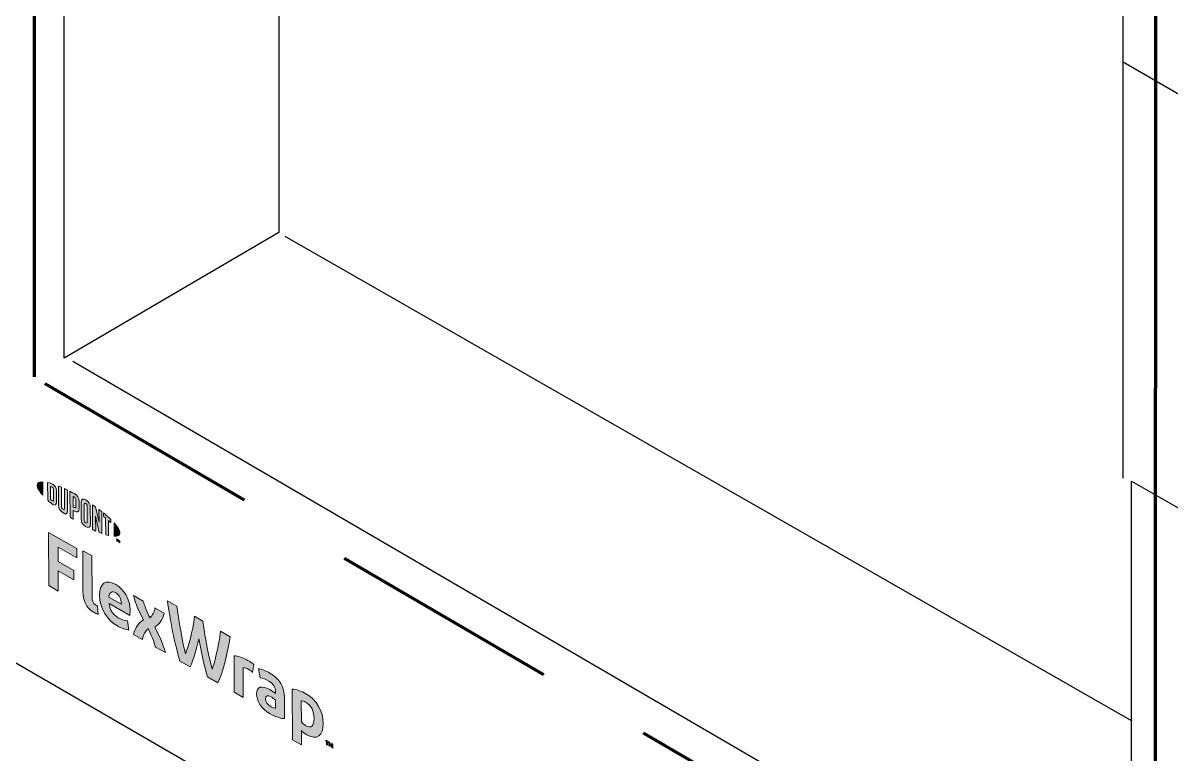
# Model space of a CAD drawing. Extents: x -1140 to 5605, y -816 to 2382.
# Drawn here: x 273.7 to 363.1, y 1147.1 to 1204.1 of the extents above; entities that cross this region are included whole.
import ezdxf

# ---------------------------------------------------------------- set-up
doc = ezdxf.new("R2010")
doc.units = 0
doc.header["$MEASUREMENT"] = 0
doc.linetypes.add('AI-Linetype-23', pattern=[86.381111, 43.190556, -8.638111, 8.638111, -8.638111, 8.638111, -8.638111])
doc.linetypes.add('AI-Linetype-60', pattern=[27, 18, -9])
for name, color, linetype, lineweight in [('.ATI-HATCH', 7, 'Continuous', 0), ('G-ANNO-TTLB', 7, 'Continuous', 0), ('TYVEK', 7, 'Continuous', 0), ('wall scratch', 7, 'Continuous', 0)]:
    doc.layers.add(name, color=color, linetype=linetype, lineweight=lineweight)

# ---------------------------------------------------------------- blocks, each defined once
blk = doc.blocks.new('Block_24')
at = {"layer": '.ATI-HATCH', "true_color": 0x000000, "transparency": 33554687}
h = blk.add_hatch(color=18, dxfattribs=at)
h.dxf.hatch_style = 2
edge = h.paths.add_edge_path()
edge.add_spline(control_points=[(275.668, 1160.238), (275.668, 1160.238), (275.658, 1164.378), (275.658, 1164.378), (275.658, 1164.378), (277.844, 1163.124), (277.844, 1163.124), (277.844, 1163.124), (277.845, 1162.402), (277.845, 1162.402), (277.845, 1162.402), (276.394, 1163.236), (276.394, 1163.236), (276.394, 1163.236), (276.396, 1162.112), (276.396, 1162.112), (276.396, 1162.112), (277.617, 1161.411), (277.617, 1161.411), (277.617, 1161.411), (277.619, 1160.689), (277.619, 1160.689), (277.619, 1160.689), (276.398, 1161.39), (276.398, 1161.39), (276.398, 1161.39), (276.402, 1159.816), (276.402, 1159.816), (276.402, 1159.816), (275.668, 1160.238), (275.668, 1160.238)], knot_values=[0, 0, 0, 0, 1, 1, 1, 2, 2, 2, 3, 3, 3, 4, 4, 4, 5, 5, 5, 6, 6, 6, 7, 7, 7, 8, 8, 8, 9, 9, 9, 10, 10, 10, 10], degree=3, periodic=0)
h = blk.add_hatch(color=18, dxfattribs=at)
h.dxf.hatch_style = 2
edge = h.paths.add_edge_path()
edge.add_spline(control_points=[(279.041, 1159.394), (279.042, 1159.075), (279.114, 1158.862), (279.319, 1158.744), (279.371, 1158.715), (279.422, 1158.691), (279.468, 1158.676), (279.468, 1158.676), (279.521, 1158.002), (279.521, 1158.002), (279.424, 1158.034), (279.265, 1158.102), (279.162, 1158.161), (278.572, 1158.5), (278.335, 1159.079), (278.333, 1159.789), (278.333, 1159.789), (278.326, 1162.947), (278.326, 1162.947), (278.326, 1162.947), (279.033, 1162.588), (279.033, 1162.588), (279.033, 1162.588), (279.041, 1159.394), (279.041, 1159.394)], knot_values=[0, 0, 0, 0, 1, 1, 1, 2, 2, 2, 3, 3, 3, 4, 4, 4, 5, 5, 5, 6, 6, 6, 7, 7, 7, 8, 8, 8, 8], degree=3, periodic=0)
h = blk.add_hatch(color=18, dxfattribs=at)
h.dxf.hatch_style = 2
edge = h.paths.add_edge_path()
edge.add_spline(control_points=[(280.353, 1159.344), (280.353, 1159.344), (281.328, 1158.784), (281.328, 1158.784), (281.328, 1158.784), (281.327, 1158.855), (281.327, 1158.855), (281.327, 1159.187), (281.172, 1159.517), (280.89, 1159.679), (280.592, 1159.85), (280.398, 1159.72), (280.353, 1159.344)], knot_values=[0, 0, 0, 0, 1, 1, 1, 2, 2, 2, 3, 3, 3, 4, 4, 4, 4], degree=3, periodic=0)
edge = h.paths.add_edge_path()
edge.add_spline(control_points=[(281.911, 1156.783), (281.686, 1156.795), (281.353, 1156.903), (281.014, 1157.098), (280.188, 1157.572), (279.622, 1158.499), (279.62, 1159.481), (279.618, 1160.422), (280.134, 1160.763), (280.888, 1160.33), (281.56, 1159.944), (282.003, 1159.141), (282.005, 1158.348), (282.005, 1158.171), (281.995, 1158.023), (281.985, 1157.91), (281.985, 1157.91), (280.364, 1158.841), (280.364, 1158.841), (280.432, 1158.33), (280.674, 1157.978), (281.084, 1157.743), (281.336, 1157.598), (281.576, 1157.525), (281.797, 1157.505), (281.797, 1157.505), (281.911, 1156.783), (281.911, 1156.783)], knot_values=[0, 0, 0, 0, 1, 1, 1, 2, 2, 2, 3, 3, 3, 4, 4, 4, 5, 5, 5, 6, 6, 6, 7, 7, 7, 8, 8, 8, 9, 9, 9, 9], degree=3, periodic=0)
h = blk.add_hatch(color=18, dxfattribs=at)
h.dxf.hatch_style = 2
edge = h.paths.add_edge_path()
edge.add_spline(control_points=[(283.052, 1157.582), (282.707, 1158.217), (282.434, 1158.781), (282.274, 1159.464), (282.274, 1159.464), (283.038, 1159.025), (283.038, 1159.025), (283.105, 1158.721), (283.332, 1158.189), (283.559, 1157.722), (283.748, 1157.938), (283.911, 1158.193), (283.946, 1158.504), (283.946, 1158.504), (284.664, 1158.092), (284.664, 1158.092), (284.532, 1157.553), (284.308, 1157.251), (283.924, 1157.016), (284.295, 1156.325), (284.547, 1155.766), (284.759, 1155.019), (284.759, 1155.019), (283.994, 1155.457), (283.994, 1155.457), (283.886, 1155.851), (283.628, 1156.442), (283.412, 1156.891), (283.218, 1156.677), (283.034, 1156.428), (282.963, 1156.049), (282.963, 1156.049), (282.276, 1156.444), (282.276, 1156.444), (282.403, 1156.986), (282.643, 1157.321), (283.052, 1157.582)], knot_values=[0, 0, 0, 0, 1, 1, 1, 2, 2, 2, 3, 3, 3, 4, 4, 4, 5, 5, 5, 6, 6, 6, 7, 7, 7, 8, 8, 8, 9, 9, 9, 10, 10, 10, 11, 11, 11, 12, 12, 12, 12], degree=3, periodic=0)
h = blk.add_hatch(color=18, dxfattribs=at)
h.dxf.hatch_style = 2
edge = h.paths.add_edge_path()
edge.add_spline(control_points=[(289.053, 1156.688), (289.053, 1156.688), (289.802, 1156.258), (289.802, 1156.258), (289.61, 1154.992), (289.276, 1153.56), (288.842, 1152.674), (288.842, 1152.674), (288.037, 1153.137), (288.037, 1153.137), (287.784, 1154.02), (287.556, 1155.02), (287.364, 1156.099), (287.171, 1155.24), (286.953, 1154.497), (286.698, 1153.905), (286.698, 1153.905), (285.893, 1154.368), (285.893, 1154.368), (285.479, 1155.739), (285.111, 1157.575), (284.918, 1159.062), (284.918, 1159.062), (285.662, 1158.635), (285.662, 1158.635), (285.824, 1157.296), (286.115, 1155.729), (286.327, 1154.916), (286.546, 1155.481), (286.886, 1156.645), (287.032, 1157.849), (287.032, 1157.849), (287.688, 1157.472), (287.688, 1157.472), (287.845, 1156.094), (288.182, 1154.542), (288.41, 1153.72), (288.613, 1154.294), (288.902, 1155.529), (289.053, 1156.688)], knot_values=[0, 0, 0, 0, 1, 1, 1, 2, 2, 2, 3, 3, 3, 4, 4, 4, 5, 5, 5, 6, 6, 6, 7, 7, 7, 8, 8, 8, 9, 9, 9, 10, 10, 10, 11, 11, 11, 12, 12, 12, 13, 13, 13, 13], degree=3, periodic=0)
h = blk.add_hatch(color=18, dxfattribs=at)
h.dxf.hatch_style = 2
edge = h.paths.add_edge_path()
edge.add_spline(control_points=[(291.195, 1154.413), (291.38, 1154.307), (291.554, 1154.183), (291.657, 1154.095), (291.657, 1154.095), (291.556, 1153.485), (291.556, 1153.485), (291.468, 1153.571), (291.361, 1153.645), (291.253, 1153.706), (291.063, 1153.815), (290.935, 1153.848), (290.827, 1153.85), (290.827, 1153.85), (290.833, 1151.531), (290.833, 1151.531), (290.833, 1151.531), (290.125, 1151.938), (290.125, 1151.938), (290.125, 1151.938), (290.118, 1154.771), (290.118, 1154.771), (290.395, 1154.772), (290.825, 1154.625), (291.195, 1154.413)], knot_values=[0, 0, 0, 0, 1, 1, 1, 2, 2, 2, 3, 3, 3, 4, 4, 4, 5, 5, 5, 6, 6, 6, 7, 7, 7, 8, 8, 8, 8], degree=3, periodic=0)
h = blk.add_hatch(color=18, dxfattribs=at)
h.dxf.hatch_style = 2
edge = h.paths.add_edge_path()
edge.add_spline(control_points=[(293.35, 1150.683), (293.35, 1150.683), (293.349, 1151.316), (293.349, 1151.316), (293.231, 1151.413), (293.108, 1151.501), (292.985, 1151.572), (292.749, 1151.708), (292.564, 1151.707), (292.565, 1151.429), (292.565, 1151.181), (292.72, 1150.962), (292.992, 1150.806), (293.145, 1150.718), (293.274, 1150.68), (293.35, 1150.683)], knot_values=[0, 0, 0, 0, 1, 1, 1, 2, 2, 2, 3, 3, 3, 4, 4, 4, 5, 5, 5, 5], degree=3, periodic=0)
edge = h.paths.add_edge_path()
edge.add_spline(control_points=[(292.921, 1150.262), (292.218, 1150.665), (291.863, 1151.265), (291.862, 1151.797), (291.861, 1152.383), (292.275, 1152.487), (292.891, 1152.14), (293.035, 1152.057), (293.219, 1151.928), (293.348, 1151.83), (293.348, 1151.83), (293.347, 1151.972), (293.347, 1151.972), (293.346, 1152.333), (293.167, 1152.608), (292.823, 1152.805), (292.597, 1152.935), (292.356, 1153.032), (292.146, 1153.052), (292.146, 1153.052), (292.016, 1153.764), (292.016, 1153.764), (292.236, 1153.744), (292.59, 1153.612), (292.903, 1153.432), (293.657, 1152.999), (294.033, 1152.323), (294.035, 1151.524), (294.035, 1151.524), (294.039, 1149.88), (294.039, 1149.88), (293.829, 1149.876), (293.434, 1149.967), (292.921, 1150.262)], knot_values=[0, 0, 0, 0, 1, 1, 1, 2, 2, 2, 3, 3, 3, 4, 4, 4, 5, 5, 5, 6, 6, 6, 7, 7, 7, 8, 8, 8, 9, 9, 9, 10, 10, 10, 11, 11, 11, 11], degree=3, periodic=0)
h = blk.add_hatch(color=18, dxfattribs=at)
h.dxf.hatch_style = 2
edge = h.paths.add_edge_path()
edge.add_spline(control_points=[(295.685, 1149.349), (296.136, 1149.089), (296.346, 1149.288), (296.344, 1149.897), (296.343, 1150.43), (296.147, 1150.897), (295.68, 1151.165), (295.552, 1151.238), (295.46, 1151.262), (295.352, 1151.276), (295.352, 1151.276), (295.356, 1149.62), (295.356, 1149.62), (295.454, 1149.517), (295.536, 1149.434), (295.685, 1149.349)], knot_values=[0, 0, 0, 0, 1, 1, 1, 2, 2, 2, 3, 3, 3, 4, 4, 4, 5, 5, 5, 5], degree=3, periodic=0)
edge = h.paths.add_edge_path()
edge.add_spline(control_points=[(295.789, 1148.627), (295.609, 1148.73), (295.486, 1148.825), (295.358, 1148.951), (295.358, 1148.951), (295.361, 1147.827), (295.361, 1147.827), (295.361, 1147.827), (294.658, 1148.231), (294.658, 1148.231), (294.658, 1148.231), (294.648, 1152.177), (294.648, 1152.177), (294.94, 1152.163), (295.35, 1152.027), (295.715, 1151.818), (296.556, 1151.335), (297.06, 1150.455), (297.062, 1149.509), (297.065, 1148.539), (296.589, 1148.168), (295.789, 1148.627)], knot_values=[0, 0, 0, 0, 1, 1, 1, 2, 2, 2, 3, 3, 3, 4, 4, 4, 5, 5, 5, 6, 6, 6, 7, 7, 7, 7], degree=3, periodic=0)
h = blk.add_hatch(color=18, dxfattribs=at)
h.dxf.hatch_style = 2
edge = h.paths.add_edge_path()
edge.add_spline(control_points=[(297.57, 1148.022), (297.597, 1147.935), (297.622, 1147.868), (297.653, 1147.798), (297.683, 1147.833), (297.704, 1147.873), (297.729, 1147.931), (297.729, 1147.931), (297.803, 1147.889), (297.803, 1147.889), (297.803, 1147.889), (297.804, 1147.583), (297.804, 1147.583), (297.804, 1147.583), (297.74, 1147.62), (297.74, 1147.62), (297.74, 1147.62), (297.739, 1147.761), (297.739, 1147.761), (297.739, 1147.761), (297.742, 1147.806), (297.742, 1147.806), (297.722, 1147.772), (297.697, 1147.738), (297.676, 1147.712), (297.676, 1147.712), (297.627, 1147.74), (297.627, 1147.74), (297.604, 1147.792), (297.58, 1147.856), (297.558, 1147.915), (297.558, 1147.915), (297.561, 1147.863), (297.561, 1147.863), (297.561, 1147.863), (297.562, 1147.722), (297.562, 1147.722), (297.562, 1147.722), (297.497, 1147.759), (297.497, 1147.759), (297.497, 1147.759), (297.497, 1148.064), (297.497, 1148.064), (297.497, 1148.064), (297.57, 1148.022), (297.57, 1148.022)], knot_values=[0, 0, 0, 0, 1, 1, 1, 2, 2, 2, 3, 3, 3, 4, 4, 4, 5, 5, 5, 6, 6, 6, 7, 7, 7, 8, 8, 8, 9, 9, 9, 10, 10, 10, 11, 11, 11, 12, 12, 12, 13, 13, 13, 14, 14, 14, 15, 15, 15, 15], degree=3, periodic=0)
edge = h.paths.add_edge_path()
edge.add_spline(control_points=[(297.324, 1148.096), (297.324, 1148.096), (297.253, 1148.137), (297.253, 1148.137), (297.253, 1148.137), (297.253, 1148.204), (297.253, 1148.204), (297.253, 1148.204), (297.467, 1148.081), (297.467, 1148.081), (297.467, 1148.081), (297.467, 1148.014), (297.467, 1148.014), (297.467, 1148.014), (297.396, 1148.055), (297.396, 1148.055), (297.396, 1148.055), (297.397, 1147.817), (297.397, 1147.817), (297.397, 1147.817), (297.325, 1147.858), (297.325, 1147.858), (297.325, 1147.858), (297.324, 1148.096), (297.324, 1148.096)], knot_values=[0, 0, 0, 0, 1, 1, 1, 2, 2, 2, 3, 3, 3, 4, 4, 4, 5, 5, 5, 6, 6, 6, 7, 7, 7, 8, 8, 8, 8], degree=3, periodic=0)
at = {"layer": '.ATI-HATCH'}
for points, knots in [([(275.668, 1160.238), (275.668, 1160.238), (275.658, 1164.378), (275.658, 1164.378), (275.658, 1164.378), (277.844, 1163.124), (277.844, 1163.124), (277.844, 1163.124), (277.845, 1162.402), (277.845, 1162.402), (277.845, 1162.402), (276.394, 1163.236), (276.394, 1163.236), (276.394, 1163.236), (276.396, 1162.112), (276.396, 1162.112), (276.396, 1162.112), (277.617, 1161.411), (277.617, 1161.411), (277.617, 1161.411), (277.619, 1160.689), (277.619, 1160.689), (277.619, 1160.689), (276.398, 1161.39), (276.398, 1161.39), (276.398, 1161.39), (276.402, 1159.816), (276.402, 1159.816), (276.402, 1159.816), (275.668, 1160.238), (275.668, 1160.238)], [0, 0, 0, 0, 1, 1, 1, 2, 2, 2, 3, 3, 3, 4, 4, 4, 5, 5, 5, 6, 6, 6, 7, 7, 7, 8, 8, 8, 9, 9, 9, 10, 10, 10, 10]), ([(279.041, 1159.394), (279.042, 1159.075), (279.114, 1158.862), (279.319, 1158.744), (279.371, 1158.715), (279.422, 1158.691), (279.468, 1158.676), (279.468, 1158.676), (279.521, 1158.002), (279.521, 1158.002), (279.424, 1158.034), (279.265, 1158.102), (279.162, 1158.161), (278.572, 1158.5), (278.335, 1159.079), (278.333, 1159.789), (278.333, 1159.789), (278.326, 1162.947), (278.326, 1162.947), (278.326, 1162.947), (279.033, 1162.588), (279.033, 1162.588), (279.033, 1162.588), (279.041, 1159.394), (279.041, 1159.394)], [0, 0, 0, 0, 1, 1, 1, 2, 2, 2, 3, 3, 3, 4, 4, 4, 5, 5, 5, 6, 6, 6, 7, 7, 7, 8, 8, 8, 8]), ([(281.911, 1156.783), (281.686, 1156.795), (281.353, 1156.903), (281.014, 1157.098), (280.188, 1157.572), (279.622, 1158.499), (279.62, 1159.481), (279.618, 1160.422), (280.134, 1160.763), (280.888, 1160.33), (281.56, 1159.944), (282.003, 1159.141), (282.005, 1158.348), (282.005, 1158.171), (281.995, 1158.023), (281.985, 1157.91), (281.985, 1157.91), (280.364, 1158.841), (280.364, 1158.841), (280.432, 1158.33), (280.674, 1157.978), (281.084, 1157.743), (281.336, 1157.598), (281.576, 1157.525), (281.797, 1157.505), (281.797, 1157.505), (281.911, 1156.783), (281.911, 1156.783)], [0, 0, 0, 0, 1, 1, 1, 2, 2, 2, 3, 3, 3, 4, 4, 4, 5, 5, 5, 6, 6, 6, 7, 7, 7, 8, 8, 8, 9, 9, 9, 9]), ([(280.353, 1159.344), (280.353, 1159.344), (281.328, 1158.784), (281.328, 1158.784), (281.328, 1158.784), (281.327, 1158.855), (281.327, 1158.855), (281.327, 1159.187), (281.172, 1159.517), (280.89, 1159.679), (280.592, 1159.85), (280.398, 1159.72), (280.353, 1159.344)], [0, 0, 0, 0, 1, 1, 1, 2, 2, 2, 3, 3, 3, 4, 4, 4, 4]), ([(283.052, 1157.582), (282.707, 1158.217), (282.434, 1158.781), (282.274, 1159.464), (282.274, 1159.464), (283.038, 1159.025), (283.038, 1159.025), (283.105, 1158.721), (283.332, 1158.189), (283.559, 1157.722), (283.748, 1157.938), (283.911, 1158.193), (283.946, 1158.504), (283.946, 1158.504), (284.664, 1158.092), (284.664, 1158.092), (284.532, 1157.553), (284.308, 1157.251), (283.924, 1157.016), (284.295, 1156.325), (284.547, 1155.766), (284.759, 1155.019), (284.759, 1155.019), (283.994, 1155.457), (283.994, 1155.457), (283.886, 1155.851), (283.628, 1156.442), (283.412, 1156.891), (283.218, 1156.677), (283.034, 1156.428), (282.963, 1156.049), (282.963, 1156.049), (282.276, 1156.444), (282.276, 1156.444), (282.403, 1156.986), (282.643, 1157.321), (283.052, 1157.582)], [0, 0, 0, 0, 1, 1, 1, 2, 2, 2, 3, 3, 3, 4, 4, 4, 5, 5, 5, 6, 6, 6, 7, 7, 7, 8, 8, 8, 9, 9, 9, 10, 10, 10, 11, 11, 11, 12, 12, 12, 12]), ([(289.053, 1156.688), (289.053, 1156.688), (289.802, 1156.258), (289.802, 1156.258), (289.61, 1154.992), (289.276, 1153.56), (288.842, 1152.674), (288.842, 1152.674), (288.037, 1153.137), (288.037, 1153.137), (287.784, 1154.02), (287.556, 1155.02), (287.364, 1156.099), (287.171, 1155.24), (286.953, 1154.497), (286.698, 1153.905), (286.698, 1153.905), (285.893, 1154.368), (285.893, 1154.368), (285.479, 1155.739), (285.111, 1157.575), (284.918, 1159.062), (284.918, 1159.062), (285.662, 1158.635), (285.662, 1158.635), (285.824, 1157.296), (286.115, 1155.729), (286.327, 1154.916), (286.546, 1155.481), (286.886, 1156.645), (287.032, 1157.849), (287.032, 1157.849), (287.688, 1157.472), (287.688, 1157.472), (287.845, 1156.094), (288.182, 1154.542), (288.41, 1153.72), (288.613, 1154.294), (288.902, 1155.529), (289.053, 1156.688)], [0, 0, 0, 0, 1, 1, 1, 2, 2, 2, 3, 3, 3, 4, 4, 4, 5, 5, 5, 6, 6, 6, 7, 7, 7, 8, 8, 8, 9, 9, 9, 10, 10, 10, 11, 11, 11, 12, 12, 12, 13, 13, 13, 13]), ([(291.195, 1154.413), (291.38, 1154.307), (291.554, 1154.183), (291.657, 1154.095), (291.657, 1154.095), (291.556, 1153.485), (291.556, 1153.485), (291.468, 1153.571), (291.361, 1153.645), (291.253, 1153.706), (291.063, 1153.815), (290.935, 1153.848), (290.827, 1153.85), (290.827, 1153.85), (290.833, 1151.531), (290.833, 1151.531), (290.833, 1151.531), (290.125, 1151.938), (290.125, 1151.938), (290.125, 1151.938), (290.118, 1154.771), (290.118, 1154.771), (290.395, 1154.772), (290.825, 1154.625), (291.195, 1154.413)], [0, 0, 0, 0, 1, 1, 1, 2, 2, 2, 3, 3, 3, 4, 4, 4, 5, 5, 5, 6, 6, 6, 7, 7, 7, 8, 8, 8, 8]), ([(292.921, 1150.262), (292.218, 1150.665), (291.863, 1151.265), (291.862, 1151.797), (291.861, 1152.383), (292.275, 1152.487), (292.891, 1152.14), (293.035, 1152.057), (293.219, 1151.928), (293.348, 1151.83), (293.348, 1151.83), (293.347, 1151.972), (293.347, 1151.972), (293.346, 1152.333), (293.167, 1152.608), (292.823, 1152.805), (292.597, 1152.935), (292.356, 1153.032), (292.146, 1153.052), (292.146, 1153.052), (292.016, 1153.764), (292.016, 1153.764), (292.236, 1153.744), (292.59, 1153.612), (292.903, 1153.432), (293.657, 1152.999), (294.033, 1152.323), (294.035, 1151.524), (294.035, 1151.524), (294.039, 1149.88), (294.039, 1149.88), (293.829, 1149.876), (293.434, 1149.967), (292.921, 1150.262)], [0, 0, 0, 0, 1, 1, 1, 2, 2, 2, 3, 3, 3, 4, 4, 4, 5, 5, 5, 6, 6, 6, 7, 7, 7, 8, 8, 8, 9, 9, 9, 10, 10, 10, 11, 11, 11, 11]), ([(295.789, 1148.627), (295.609, 1148.73), (295.486, 1148.825), (295.358, 1148.951), (295.358, 1148.951), (295.361, 1147.827), (295.361, 1147.827), (295.361, 1147.827), (294.658, 1148.231), (294.658, 1148.231), (294.658, 1148.231), (294.648, 1152.177), (294.648, 1152.177), (294.94, 1152.163), (295.35, 1152.027), (295.715, 1151.818), (296.556, 1151.335), (297.06, 1150.455), (297.062, 1149.509), (297.065, 1148.539), (296.589, 1148.168), (295.789, 1148.627)], [0, 0, 0, 0, 1, 1, 1, 2, 2, 2, 3, 3, 3, 4, 4, 4, 5, 5, 5, 6, 6, 6, 7, 7, 7, 7]), ([(293.35, 1150.683), (293.35, 1150.683), (293.349, 1151.316), (293.349, 1151.316), (293.231, 1151.413), (293.108, 1151.501), (292.985, 1151.572), (292.749, 1151.708), (292.564, 1151.707), (292.565, 1151.429), (292.565, 1151.181), (292.72, 1150.962), (292.992, 1150.806), (293.145, 1150.718), (293.274, 1150.68), (293.35, 1150.683)], [0, 0, 0, 0, 1, 1, 1, 2, 2, 2, 3, 3, 3, 4, 4, 4, 5, 5, 5, 5]), ([(295.685, 1149.349), (296.136, 1149.089), (296.346, 1149.288), (296.344, 1149.897), (296.343, 1150.43), (296.147, 1150.897), (295.68, 1151.165), (295.552, 1151.238), (295.46, 1151.262), (295.352, 1151.276), (295.352, 1151.276), (295.356, 1149.62), (295.356, 1149.62), (295.454, 1149.517), (295.536, 1149.434), (295.685, 1149.349)], [0, 0, 0, 0, 1, 1, 1, 2, 2, 2, 3, 3, 3, 4, 4, 4, 5, 5, 5, 5]), ([(297.324, 1148.096), (297.324, 1148.096), (297.253, 1148.137), (297.253, 1148.137), (297.253, 1148.137), (297.253, 1148.204), (297.253, 1148.204), (297.253, 1148.204), (297.467, 1148.081), (297.467, 1148.081), (297.467, 1148.081), (297.467, 1148.014), (297.467, 1148.014), (297.467, 1148.014), (297.396, 1148.055), (297.396, 1148.055), (297.396, 1148.055), (297.397, 1147.817), (297.397, 1147.817), (297.397, 1147.817), (297.325, 1147.858), (297.325, 1147.858), (297.325, 1147.858), (297.324, 1148.096), (297.324, 1148.096)], [0, 0, 0, 0, 1, 1, 1, 2, 2, 2, 3, 3, 3, 4, 4, 4, 5, 5, 5, 6, 6, 6, 7, 7, 7, 8, 8, 8, 8]), ([(297.57, 1148.022), (297.597, 1147.935), (297.622, 1147.868), (297.653, 1147.798), (297.683, 1147.833), (297.704, 1147.873), (297.729, 1147.931), (297.729, 1147.931), (297.803, 1147.889), (297.803, 1147.889), (297.803, 1147.889), (297.804, 1147.583), (297.804, 1147.583), (297.804, 1147.583), (297.74, 1147.62), (297.74, 1147.62), (297.74, 1147.62), (297.739, 1147.761), (297.739, 1147.761), (297.739, 1147.761), (297.742, 1147.806), (297.742, 1147.806), (297.722, 1147.772), (297.697, 1147.738), (297.676, 1147.712), (297.676, 1147.712), (297.627, 1147.74), (297.627, 1147.74), (297.604, 1147.792), (297.58, 1147.856), (297.558, 1147.915), (297.558, 1147.915), (297.561, 1147.863), (297.561, 1147.863), (297.561, 1147.863), (297.562, 1147.722), (297.562, 1147.722), (297.562, 1147.722), (297.497, 1147.759), (297.497, 1147.759), (297.497, 1147.759), (297.497, 1148.064), (297.497, 1148.064), (297.497, 1148.064), (297.57, 1148.022), (297.57, 1148.022)], [0, 0, 0, 0, 1, 1, 1, 2, 2, 2, 3, 3, 3, 4, 4, 4, 5, 5, 5, 6, 6, 6, 7, 7, 7, 8, 8, 8, 9, 9, 9, 10, 10, 10, 11, 11, 11, 12, 12, 12, 13, 13, 13, 14, 14, 14, 15, 15, 15, 15])]:
    blk.add_open_spline(points, degree=3, knots=knots, dxfattribs=at)
blk = doc.blocks.new('Block_25')
at = {"layer": '.ATI-HATCH', "true_color": 0x000000, "transparency": 33554687}
h = blk.add_hatch(color=18, dxfattribs=at)
h.dxf.hatch_style = 2
edge = h.paths.add_edge_path()
edge.add_spline(control_points=[(274.756, 1168.057), (274.756, 1167.866), (274.917, 1167.596), (275.197, 1167.282), (275.197, 1167.282), (275.194, 1168.322), (275.194, 1168.322), (274.915, 1168.331), (274.755, 1168.245), (274.756, 1168.057)], knot_values=[0, 0, 0, 0, 1, 1, 1, 2, 2, 2, 3, 3, 3, 3], degree=3, periodic=0)
h = blk.add_hatch(color=18, dxfattribs=at)
h.dxf.hatch_style = 2
edge = h.paths.add_edge_path()
edge.add_spline(control_points=[(276.037, 1166.897), (276.037, 1166.817), (275.996, 1166.814), (275.946, 1166.843), (275.907, 1166.865), (275.848, 1166.916), (275.799, 1166.959), (275.799, 1166.959), (275.797, 1167.953), (275.797, 1167.953), (275.845, 1167.94), (275.905, 1167.922), (275.944, 1167.9), (275.993, 1167.871), (276.035, 1167.821), (276.035, 1167.741), (276.035, 1167.741), (276.037, 1166.897), (276.037, 1166.897)], knot_values=[0, 0, 0, 0, 1, 1, 1, 2, 2, 2, 3, 3, 3, 4, 4, 4, 5, 5, 5, 6, 6, 6, 6], degree=3, periodic=0)
edge = h.paths.add_edge_path()
edge.add_spline(control_points=[(275.975, 1168.141), (275.897, 1168.186), (275.785, 1168.224), (275.581, 1168.268), (275.581, 1168.268), (275.584, 1166.89), (275.584, 1166.89), (275.764, 1166.725), (275.901, 1166.609), (275.979, 1166.564), (276.159, 1166.461), (276.26, 1166.53), (276.26, 1166.734), (276.26, 1166.734), (276.258, 1167.648), (276.258, 1167.648), (276.257, 1167.852), (276.155, 1168.037), (275.975, 1168.141)], knot_values=[0, 0, 0, 0, 1, 1, 1, 2, 2, 2, 3, 3, 3, 4, 4, 4, 5, 5, 5, 6, 6, 6, 6], degree=3, periodic=0)
h = blk.add_hatch(color=18, dxfattribs=at)
h.dxf.hatch_style = 2
edge = h.paths.add_edge_path()
edge.add_spline(control_points=[(276.888, 1166.247), (276.888, 1166.168), (276.864, 1166.131), (276.778, 1166.192), (276.693, 1166.253), (276.67, 1166.307), (276.67, 1166.402), (276.67, 1166.402), (276.666, 1167.901), (276.666, 1167.901), (276.61, 1167.927), (276.484, 1167.978), (276.431, 1168), (276.431, 1168), (276.434, 1166.484), (276.434, 1166.484), (276.435, 1166.242), (276.537, 1166.089), (276.778, 1165.919), (276.999, 1165.763), (277.134, 1165.814), (277.134, 1166.082), (277.134, 1166.082), (277.13, 1167.685), (277.13, 1167.685), (277.084, 1167.708), (276.932, 1167.78), (276.884, 1167.802), (276.884, 1167.802), (276.888, 1166.247), (276.888, 1166.247)], knot_values=[0, 0, 0, 0, 1, 1, 1, 2, 2, 2, 3, 3, 3, 4, 4, 4, 5, 5, 5, 6, 6, 6, 7, 7, 7, 8, 8, 8, 9, 9, 9, 10, 10, 10, 10], degree=3, periodic=0)
h = blk.add_hatch(color=18, dxfattribs=at)
h.dxf.hatch_style = 2
edge = h.paths.add_edge_path()
edge.add_spline(control_points=[(277.782, 1166.391), (277.783, 1166.305), (277.756, 1166.276), (277.656, 1166.333), (277.656, 1166.333), (277.57, 1166.382), (277.57, 1166.382), (277.57, 1166.382), (277.568, 1167.179), (277.568, 1167.179), (277.607, 1167.159), (277.627, 1167.148), (277.65, 1167.134), (277.758, 1167.072), (277.781, 1167.012), (277.781, 1166.924), (277.781, 1166.924), (277.782, 1166.391), (277.782, 1166.391)], knot_values=[0, 0, 0, 0, 1, 1, 1, 2, 2, 2, 3, 3, 3, 4, 4, 4, 5, 5, 5, 6, 6, 6, 6], degree=3, periodic=0)
edge = h.paths.add_edge_path()
edge.add_spline(control_points=[(277.664, 1167.408), (277.621, 1167.432), (277.465, 1167.516), (277.322, 1167.588), (277.322, 1167.588), (277.327, 1165.57), (277.327, 1165.57), (277.375, 1165.539), (277.503, 1165.458), (277.572, 1165.416), (277.572, 1165.416), (277.571, 1166.102), (277.571, 1166.102), (277.571, 1166.102), (277.667, 1166.047), (277.667, 1166.047), (277.925, 1165.9), (278.031, 1165.971), (278.031, 1166.228), (278.031, 1166.228), (278.029, 1166.822), (278.029, 1166.822), (278.029, 1167.073), (277.908, 1167.268), (277.664, 1167.408)], knot_values=[0, 0, 0, 0, 1, 1, 1, 2, 2, 2, 3, 3, 3, 4, 4, 4, 5, 5, 5, 6, 6, 6, 7, 7, 7, 8, 8, 8, 8], degree=3, periodic=0)
h = blk.add_hatch(color=18, dxfattribs=at)
h.dxf.hatch_style = 2
edge = h.paths.add_edge_path()
edge.add_spline(control_points=[(278.662, 1165.182), (278.663, 1165.103), (278.64, 1165.074), (278.553, 1165.121), (278.463, 1165.17), (278.439, 1165.228), (278.438, 1165.311), (278.438, 1165.311), (278.435, 1166.569), (278.435, 1166.569), (278.435, 1166.652), (278.459, 1166.684), (278.549, 1166.629), (278.636, 1166.576), (278.659, 1166.52), (278.659, 1166.441), (278.659, 1166.441), (278.662, 1165.182), (278.662, 1165.182)], knot_values=[0, 0, 0, 0, 1, 1, 1, 2, 2, 2, 3, 3, 3, 4, 4, 4, 5, 5, 5, 6, 6, 6, 6], degree=3, periodic=0)
edge = h.paths.add_edge_path()
edge.add_spline(control_points=[(278.548, 1166.911), (278.32, 1167.055), (278.185, 1167.017), (278.186, 1166.751), (278.186, 1166.751), (278.189, 1165.431), (278.189, 1165.431), (278.189, 1165.15), (278.313, 1164.964), (278.553, 1164.838), (278.789, 1164.715), (278.912, 1164.747), (278.911, 1165.046), (278.911, 1165.046), (278.908, 1166.306), (278.908, 1166.306), (278.907, 1166.59), (278.796, 1166.755), (278.548, 1166.911)], knot_values=[0, 0, 0, 0, 1, 1, 1, 2, 2, 2, 3, 3, 3, 4, 4, 4, 5, 5, 5, 6, 6, 6, 6], degree=3, periodic=0)
h = blk.add_hatch(color=18, dxfattribs=at)
h.dxf.hatch_style = 2
edge = h.paths.add_edge_path()
edge.add_spline(control_points=[(279.592, 1165.189), (279.592, 1165.189), (279.317, 1166.372), (279.317, 1166.372), (279.243, 1166.426), (279.153, 1166.489), (279.084, 1166.536), (279.084, 1166.536), (279.088, 1164.599), (279.088, 1164.599), (279.137, 1164.577), (279.261, 1164.522), (279.325, 1164.494), (279.325, 1164.494), (279.303, 1165.647), (279.303, 1165.647), (279.303, 1165.647), (279.594, 1164.384), (279.594, 1164.384), (279.655, 1164.36), (279.745, 1164.327), (279.804, 1164.306), (279.804, 1164.306), (279.8, 1166.008), (279.8, 1166.008), (279.738, 1166.057), (279.627, 1166.143), (279.573, 1166.183), (279.573, 1166.183), (279.592, 1165.189), (279.592, 1165.189)], knot_values=[0, 0, 0, 0, 1, 1, 1, 2, 2, 2, 3, 3, 3, 4, 4, 4, 5, 5, 5, 6, 6, 6, 7, 7, 7, 8, 8, 8, 9, 9, 9, 10, 10, 10, 10], degree=3, periodic=0)
h = blk.add_hatch(color=18, dxfattribs=at)
h.dxf.hatch_style = 2
edge = h.paths.add_edge_path()
edge.add_spline(control_points=[(279.922, 1165.64), (279.983, 1165.593), (280.043, 1165.544), (280.102, 1165.496), (280.102, 1165.496), (280.105, 1164.208), (280.105, 1164.208), (280.158, 1164.192), (280.258, 1164.165), (280.325, 1164.149), (280.325, 1164.149), (280.322, 1165.309), (280.322, 1165.309), (280.386, 1165.253), (280.446, 1165.199), (280.501, 1165.15), (280.501, 1165.15), (280.501, 1165.398), (280.501, 1165.398), (280.327, 1165.568), (280.14, 1165.732), (279.922, 1165.91), (279.922, 1165.91), (279.922, 1165.64), (279.922, 1165.64)], knot_values=[0, 0, 0, 0, 1, 1, 1, 2, 2, 2, 3, 3, 3, 4, 4, 4, 5, 5, 5, 6, 6, 6, 7, 7, 7, 8, 8, 8, 8], degree=3, periodic=0)
h = blk.add_hatch(color=18, dxfattribs=at)
h.dxf.hatch_style = 2
edge = h.paths.add_edge_path()
edge.add_spline(control_points=[(281.207, 1164.353), (281.207, 1164.162), (281.047, 1164.077), (280.768, 1164.084), (280.768, 1164.084), (280.765, 1165.124), (280.765, 1165.124), (281.045, 1164.811), (281.206, 1164.542), (281.207, 1164.353)], knot_values=[0, 0, 0, 0, 1, 1, 1, 2, 2, 2, 3, 3, 3, 3], degree=3, periodic=0)
h = blk.add_hatch(color=18, dxfattribs=at)
h.dxf.hatch_style = 2
edge = h.paths.add_edge_path()
edge.add_spline(control_points=[(281.078, 1163.802), (281.078, 1163.802), (281.104, 1163.787), (281.104, 1163.787), (281.104, 1163.787), (281.144, 1163.694), (281.144, 1163.694), (281.144, 1163.694), (281.183, 1163.742), (281.183, 1163.742), (281.183, 1163.742), (281.208, 1163.727), (281.208, 1163.727), (281.208, 1163.727), (281.209, 1163.577), (281.209, 1163.577), (281.209, 1163.577), (281.185, 1163.591), (281.185, 1163.591), (281.185, 1163.591), (281.184, 1163.698), (281.184, 1163.698), (281.184, 1163.698), (281.144, 1163.649), (281.144, 1163.649), (281.144, 1163.649), (281.142, 1163.651), (281.142, 1163.651), (281.142, 1163.651), (281.102, 1163.745), (281.102, 1163.745), (281.102, 1163.745), (281.102, 1163.639), (281.102, 1163.639), (281.102, 1163.639), (281.078, 1163.653), (281.078, 1163.653), (281.078, 1163.653), (281.078, 1163.802), (281.078, 1163.802)], knot_values=[0, 0, 0, 0, 1, 1, 1, 2, 2, 2, 3, 3, 3, 4, 4, 4, 5, 5, 5, 6, 6, 6, 7, 7, 7, 8, 8, 8, 9, 9, 9, 10, 10, 10, 11, 11, 11, 12, 12, 12, 13, 13, 13, 13], degree=3, periodic=0)
edge = h.paths.add_edge_path()
edge.add_spline(control_points=[(280.985, 1163.829), (280.985, 1163.829), (280.945, 1163.852), (280.945, 1163.852), (280.945, 1163.852), (280.945, 1163.879), (280.945, 1163.879), (280.945, 1163.879), (281.05, 1163.818), (281.05, 1163.818), (281.05, 1163.818), (281.05, 1163.792), (281.05, 1163.792), (281.05, 1163.792), (281.01, 1163.815), (281.01, 1163.815), (281.01, 1163.815), (281.01, 1163.692), (281.01, 1163.692), (281.01, 1163.692), (280.985, 1163.706), (280.985, 1163.706), (280.985, 1163.706), (280.985, 1163.829), (280.985, 1163.829)], knot_values=[0, 0, 0, 0, 1, 1, 1, 2, 2, 2, 3, 3, 3, 4, 4, 4, 5, 5, 5, 6, 6, 6, 7, 7, 7, 8, 8, 8, 8], degree=3, periodic=0)
at = {"layer": '.ATI-HATCH'}
for points, knots in [([(274.756, 1168.057), (274.756, 1167.866), (274.917, 1167.596), (275.197, 1167.282), (275.197, 1167.282), (275.194, 1168.322), (275.194, 1168.322), (274.915, 1168.331), (274.755, 1168.245), (274.756, 1168.057)], [0, 0, 0, 0, 1, 1, 1, 2, 2, 2, 3, 3, 3, 3]), ([(275.975, 1168.141), (275.897, 1168.186), (275.785, 1168.224), (275.581, 1168.268), (275.581, 1168.268), (275.584, 1166.89), (275.584, 1166.89), (275.764, 1166.725), (275.901, 1166.609), (275.979, 1166.564), (276.159, 1166.461), (276.26, 1166.53), (276.26, 1166.734), (276.26, 1166.734), (276.258, 1167.648), (276.258, 1167.648), (276.257, 1167.852), (276.155, 1168.037), (275.975, 1168.141)], [0, 0, 0, 0, 1, 1, 1, 2, 2, 2, 3, 3, 3, 4, 4, 4, 5, 5, 5, 6, 6, 6, 6]), ([(276.037, 1166.897), (276.037, 1166.817), (275.996, 1166.814), (275.946, 1166.843), (275.907, 1166.865), (275.848, 1166.916), (275.799, 1166.959), (275.799, 1166.959), (275.797, 1167.953), (275.797, 1167.953), (275.845, 1167.94), (275.905, 1167.922), (275.944, 1167.9), (275.993, 1167.871), (276.035, 1167.821), (276.035, 1167.741), (276.035, 1167.741), (276.037, 1166.897), (276.037, 1166.897)], [0, 0, 0, 0, 1, 1, 1, 2, 2, 2, 3, 3, 3, 4, 4, 4, 5, 5, 5, 6, 6, 6, 6]), ([(276.888, 1166.247), (276.888, 1166.168), (276.864, 1166.131), (276.778, 1166.192), (276.693, 1166.253), (276.67, 1166.307), (276.67, 1166.402), (276.67, 1166.402), (276.666, 1167.901), (276.666, 1167.901), (276.61, 1167.927), (276.484, 1167.978), (276.431, 1168), (276.431, 1168), (276.434, 1166.484), (276.434, 1166.484), (276.435, 1166.242), (276.537, 1166.089), (276.778, 1165.919), (276.999, 1165.763), (277.134, 1165.814), (277.134, 1166.082), (277.134, 1166.082), (277.13, 1167.685), (277.13, 1167.685), (277.084, 1167.708), (276.932, 1167.78), (276.884, 1167.802), (276.884, 1167.802), (276.888, 1166.247), (276.888, 1166.247)], [0, 0, 0, 0, 1, 1, 1, 2, 2, 2, 3, 3, 3, 4, 4, 4, 5, 5, 5, 6, 6, 6, 7, 7, 7, 8, 8, 8, 9, 9, 9, 10, 10, 10, 10]), ([(277.664, 1167.408), (277.621, 1167.432), (277.465, 1167.516), (277.322, 1167.588), (277.322, 1167.588), (277.327, 1165.57), (277.327, 1165.57), (277.375, 1165.539), (277.503, 1165.458), (277.572, 1165.416), (277.572, 1165.416), (277.571, 1166.102), (277.571, 1166.102), (277.571, 1166.102), (277.667, 1166.047), (277.667, 1166.047), (277.925, 1165.9), (278.031, 1165.971), (278.031, 1166.228), (278.031, 1166.228), (278.029, 1166.822), (278.029, 1166.822), (278.029, 1167.073), (277.908, 1167.268), (277.664, 1167.408)], [0, 0, 0, 0, 1, 1, 1, 2, 2, 2, 3, 3, 3, 4, 4, 4, 5, 5, 5, 6, 6, 6, 7, 7, 7, 8, 8, 8, 8]), ([(277.782, 1166.391), (277.783, 1166.305), (277.756, 1166.276), (277.656, 1166.333), (277.656, 1166.333), (277.57, 1166.382), (277.57, 1166.382), (277.57, 1166.382), (277.568, 1167.179), (277.568, 1167.179), (277.607, 1167.159), (277.627, 1167.148), (277.65, 1167.134), (277.758, 1167.072), (277.781, 1167.012), (277.781, 1166.924), (277.781, 1166.924), (277.782, 1166.391), (277.782, 1166.391)], [0, 0, 0, 0, 1, 1, 1, 2, 2, 2, 3, 3, 3, 4, 4, 4, 5, 5, 5, 6, 6, 6, 6]), ([(278.548, 1166.911), (278.32, 1167.055), (278.185, 1167.017), (278.186, 1166.751), (278.186, 1166.751), (278.189, 1165.431), (278.189, 1165.431), (278.189, 1165.15), (278.313, 1164.964), (278.553, 1164.838), (278.789, 1164.715), (278.912, 1164.747), (278.911, 1165.046), (278.911, 1165.046), (278.908, 1166.306), (278.908, 1166.306), (278.907, 1166.59), (278.796, 1166.755), (278.548, 1166.911)], [0, 0, 0, 0, 1, 1, 1, 2, 2, 2, 3, 3, 3, 4, 4, 4, 5, 5, 5, 6, 6, 6, 6]), ([(278.662, 1165.182), (278.663, 1165.103), (278.64, 1165.074), (278.553, 1165.121), (278.463, 1165.17), (278.439, 1165.228), (278.438, 1165.311), (278.438, 1165.311), (278.435, 1166.569), (278.435, 1166.569), (278.435, 1166.652), (278.459, 1166.684), (278.549, 1166.629), (278.636, 1166.576), (278.659, 1166.52), (278.659, 1166.441), (278.659, 1166.441), (278.662, 1165.182), (278.662, 1165.182)], [0, 0, 0, 0, 1, 1, 1, 2, 2, 2, 3, 3, 3, 4, 4, 4, 5, 5, 5, 6, 6, 6, 6]), ([(279.592, 1165.189), (279.592, 1165.189), (279.317, 1166.372), (279.317, 1166.372), (279.243, 1166.426), (279.153, 1166.489), (279.084, 1166.536), (279.084, 1166.536), (279.088, 1164.599), (279.088, 1164.599), (279.137, 1164.577), (279.261, 1164.522), (279.325, 1164.494), (279.325, 1164.494), (279.303, 1165.647), (279.303, 1165.647), (279.303, 1165.647), (279.594, 1164.384), (279.594, 1164.384), (279.655, 1164.36), (279.745, 1164.327), (279.804, 1164.306), (279.804, 1164.306), (279.8, 1166.008), (279.8, 1166.008), (279.738, 1166.057), (279.627, 1166.143), (279.573, 1166.183), (279.573, 1166.183), (279.592, 1165.189), (279.592, 1165.189)], [0, 0, 0, 0, 1, 1, 1, 2, 2, 2, 3, 3, 3, 4, 4, 4, 5, 5, 5, 6, 6, 6, 7, 7, 7, 8, 8, 8, 9, 9, 9, 10, 10, 10, 10]), ([(279.922, 1165.64), (279.983, 1165.593), (280.043, 1165.544), (280.102, 1165.496), (280.102, 1165.496), (280.105, 1164.208), (280.105, 1164.208), (280.158, 1164.192), (280.258, 1164.165), (280.325, 1164.149), (280.325, 1164.149), (280.322, 1165.309), (280.322, 1165.309), (280.386, 1165.253), (280.446, 1165.199), (280.501, 1165.15), (280.501, 1165.15), (280.501, 1165.398), (280.501, 1165.398), (280.327, 1165.568), (280.14, 1165.732), (279.922, 1165.91), (279.922, 1165.91), (279.922, 1165.64), (279.922, 1165.64)], [0, 0, 0, 0, 1, 1, 1, 2, 2, 2, 3, 3, 3, 4, 4, 4, 5, 5, 5, 6, 6, 6, 7, 7, 7, 8, 8, 8, 8]), ([(281.207, 1164.353), (281.207, 1164.162), (281.047, 1164.077), (280.768, 1164.084), (280.768, 1164.084), (280.765, 1165.124), (280.765, 1165.124), (281.045, 1164.811), (281.206, 1164.542), (281.207, 1164.353)], [0, 0, 0, 0, 1, 1, 1, 2, 2, 2, 3, 3, 3, 3]), ([(280.985, 1163.829), (280.985, 1163.829), (280.945, 1163.852), (280.945, 1163.852), (280.945, 1163.852), (280.945, 1163.879), (280.945, 1163.879), (280.945, 1163.879), (281.05, 1163.818), (281.05, 1163.818), (281.05, 1163.818), (281.05, 1163.792), (281.05, 1163.792), (281.05, 1163.792), (281.01, 1163.815), (281.01, 1163.815), (281.01, 1163.815), (281.01, 1163.692), (281.01, 1163.692), (281.01, 1163.692), (280.985, 1163.706), (280.985, 1163.706), (280.985, 1163.706), (280.985, 1163.829), (280.985, 1163.829)], [0, 0, 0, 0, 1, 1, 1, 2, 2, 2, 3, 3, 3, 4, 4, 4, 5, 5, 5, 6, 6, 6, 7, 7, 7, 8, 8, 8, 8]), ([(281.078, 1163.802), (281.078, 1163.802), (281.104, 1163.787), (281.104, 1163.787), (281.104, 1163.787), (281.144, 1163.694), (281.144, 1163.694), (281.144, 1163.694), (281.183, 1163.742), (281.183, 1163.742), (281.183, 1163.742), (281.208, 1163.727), (281.208, 1163.727), (281.208, 1163.727), (281.209, 1163.577), (281.209, 1163.577), (281.209, 1163.577), (281.185, 1163.591), (281.185, 1163.591), (281.185, 1163.591), (281.184, 1163.698), (281.184, 1163.698), (281.184, 1163.698), (281.144, 1163.649), (281.144, 1163.649), (281.144, 1163.649), (281.142, 1163.651), (281.142, 1163.651), (281.142, 1163.651), (281.102, 1163.745), (281.102, 1163.745), (281.102, 1163.745), (281.102, 1163.639), (281.102, 1163.639), (281.102, 1163.639), (281.078, 1163.653), (281.078, 1163.653), (281.078, 1163.653), (281.078, 1163.802), (281.078, 1163.802)], [0, 0, 0, 0, 1, 1, 1, 2, 2, 2, 3, 3, 3, 4, 4, 4, 5, 5, 5, 6, 6, 6, 7, 7, 7, 8, 8, 8, 9, 9, 9, 10, 10, 10, 11, 11, 11, 12, 12, 12, 13, 13, 13, 13])]:
    blk.add_open_spline(points, degree=3, knots=knots, dxfattribs=at)
blk = doc.blocks.new('Block_23')
at = {"layer": '.ATI-HATCH'}
for name in ['Block_25', 'Block_24']:
    blk.add_blockref(name, (0, 0), dxfattribs=at)
blk = doc.blocks.new('Block_51')
at = {"layer": 'wall scratch', "color": 2, "lineweight": 25, "true_color": 0xffff00}
blk.add_lwpolyline([(276.758, 1206.373), (276.758, 1350.381), (359.362, 1302.595), (359.396, 1168.619)], dxfattribs=at)
blk = doc.blocks.new('Block_129')
at = {"layer": 'TYVEK', "color": 33, "lineweight": 25, "true_color": 0xcc9966}
blk.add_lwpolyline([(289.669, 1185.539)], dxfattribs=at)
blk = doc.blocks.new('Block_130')
at = {"layer": 'TYVEK', "color": 33, "lineweight": 25, "true_color": 0xcc9966}
for points in [[(293.596, 1187.556)], [(281.679, 1180.739)]]:
    blk.add_lwpolyline(points, dxfattribs=at)
blk = doc.blocks.new('Block_131')
at = {"layer": 'TYVEK', "color": 33, "lineweight": 25, "true_color": 0xcc9966}
for points in [[(293.596, 1187.556)], [(359.362, 1150.54)]]:
    blk.add_lwpolyline(points, dxfattribs=at)
blk = doc.blocks.new('Block_132')
at = {"layer": 'TYVEK', "color": 1, "lineweight": 25, "true_color": 0xff0000}
for points in [[(304.718, 1157.553)], [(387.298, 1109.876)]]:
    blk.add_lwpolyline(points, dxfattribs=at)
blk = doc.blocks.new('Block_133')
at = {"layer": 'TYVEK', "color": 2, "lineweight": 25, "true_color": 0xffff00}
blk.add_lwpolyline([(281.679, 1180.739)], dxfattribs=at)
blk = doc.blocks.new('Block_134')
at = {"layer": 'TYVEK', "color": 1, "lineweight": 25, "true_color": 0xff0000}
for points in [[(308.645, 1159.57)], [(391.224, 1111.892)]]:
    blk.add_lwpolyline(points, dxfattribs=at)
blk = doc.blocks.new('Block_135')
at = {"layer": 'TYVEK', "color": 2, "lineweight": 25, "true_color": 0xffff00}
for points in [[(281.679, 1180.739)], [(276.87, 1177.956)]]:
    blk.add_lwpolyline(points, dxfattribs=at)

msp = doc.modelspace()

# ---------------------------------------------------------------- hatches: boundary and pattern name
at = {"layer": 'G-ANNO-TTLB', "true_color": 0xff00ff, "transparency": 33554687}
h = msp.add_hatch(color=6, dxfattribs=at)
edge = h.paths.add_edge_path()
edge.add_spline(control_points=[(1815.435, -731.698), (1815.435, -731.698), (-1114.083, -731.698), (-1114.083, -731.698), (-1114.083, -731.698), (-1114.083, 1725.302), (-1114.083, 1725.302), (-1114.083, 1725.302), (1815.435, 1725.302), (1815.435, 1725.302), (1815.435, 1725.302), (1815.435, -731.698), (1815.435, -731.698)], knot_values=[0, 0, 0, 0, 1, 1, 1, 2, 2, 2, 3, 3, 3, 4, 4, 4, 4], degree=3, periodic=0)
edge = h.paths.add_edge_path()
edge.add_spline(control_points=[(-1105.083, 1716.302), (-1105.083, 1716.302), (-1105.083, -722.698), (-1105.083, -722.698), (-1105.083, -722.698), (1806.435, -722.698), (1806.435, -722.698), (1806.435, -722.698), (1806.435, 1716.302), (1806.435, 1716.302), (1806.435, 1716.302), (-1105.083, 1716.302), (-1105.083, 1716.302)], knot_values=[0, 0, 0, 0, 1, 1, 1, 2, 2, 2, 3, 3, 3, 4, 4, 4, 4], degree=3, periodic=0)
edge.add_line((-1105.083, 1716.302), (-1105.083, 1716.302))

# ---------------------------------------------------------------- linework, layer by layer
at = {"layer": '.ATI-HATCH', "color": 4, "lineweight": 25, "true_color": 0x00ffff}
for p, q in [((294.064, 1187.475), (360.094, 1149.72)), ((277.545, 1177.722), (360.071, 1129.684)), ((360.071, 1129.684), (360.071, 1168.385)), ((360.071, 1168.385), (386.192, 1153.428)), ((359.171, 1104.408), (264.016, 1159.454))]:
    msp.add_line(p, q, dxfattribs=at)
at = {"layer": 'G-ANNO-TTLB'}
for points in [[(1815.435, -731.698), (1815.435, -731.698), (-1114.083, -731.698), (-1114.083, -731.698), (-1114.083, -731.698), (-1114.083, 1725.302), (-1114.083, 1725.302), (-1114.083, 1725.302), (1815.435, 1725.302), (1815.435, 1725.302), (1815.435, 1725.302), (1815.435, -731.698), (1815.435, -731.698)], [(-1105.083, 1716.302), (-1105.083, 1716.302), (-1105.083, -722.698), (-1105.083, -722.698), (-1105.083, -722.698), (1806.435, -722.698), (1806.435, -722.698), (1806.435, -722.698), (1806.435, 1716.302), (1806.435, 1716.302), (1806.435, 1716.302), (-1105.083, 1716.302), (-1105.083, 1716.302)]]:
    msp.add_open_spline(points, degree=3, knots=[0, 0, 0, 0, 1, 1, 1, 2, 2, 2, 3, 3, 3, 4, 4, 4, 4], dxfattribs=at)
at = {"layer": 'TYVEK', "color": 18, "lineweight": 106, "true_color": 0x000000}
msp.add_line((361.912, 1125.646), (362.04, 1303.882), dxfattribs=at)
at = {"layer": 'TYVEK', "color": 18, "linetype": 'AI-Linetype-60', "lineweight": 106, "true_color": 0x000000}
msp.add_line((275.362, 1175.987), (360.649, 1126.246), dxfattribs=at)
at = {"layer": 'TYVEK', "color": 18, "lineweight": 106, "true_color": 0x000000}
msp.add_lwpolyline([(361.976, 1304.24), (274.594, 1353.995), (274.522, 1176.503)], dxfattribs=at)
at = {"layer": 'TYVEK', "color": 4, "lineweight": 25, "true_color": 0x00ffff}
msp.add_lwpolyline([(276.87, 1205.814), (293.596, 1216.067), (293.596, 1187.743), (276.87, 1177.956)], close=True, dxfattribs=at)
at = {"layer": 'TYVEK', "color": 2, "lineweight": 25, "true_color": 0xffff00}
msp.add_lwpolyline([(277.752, 1178.722)], dxfattribs=at)
at = {"layer": 'wall scratch', "color": 2, "lineweight": 25, "true_color": 0xffff00}
msp.add_line((359.362, 1201.063), (449.656, 1148.789), dxfattribs=at)
at = {"layer": 'wall scratch', "color": 252, "linetype": 'AI-Linetype-23', "lineweight": 25, "true_color": 0x848484}
msp.add_lwpolyline([(276.758, 1178.942)], dxfattribs=at)

# ---------------------------------------------------------------- block references
at = {"layer": '.ATI-HATCH'}
msp.add_blockref('Block_23', (0, 0), dxfattribs=at)
at = {"layer": 'TYVEK'}
for name in ['Block_133', 'Block_130', 'Block_131', 'Block_129', 'Block_135', 'Block_134', 'Block_132']:
    msp.add_blockref(name, (0, 0), dxfattribs=at)
at = {"layer": 'wall scratch'}
msp.add_blockref('Block_51', (0, 0), dxfattribs=at)

doc.saveas('drawing.dxf')
